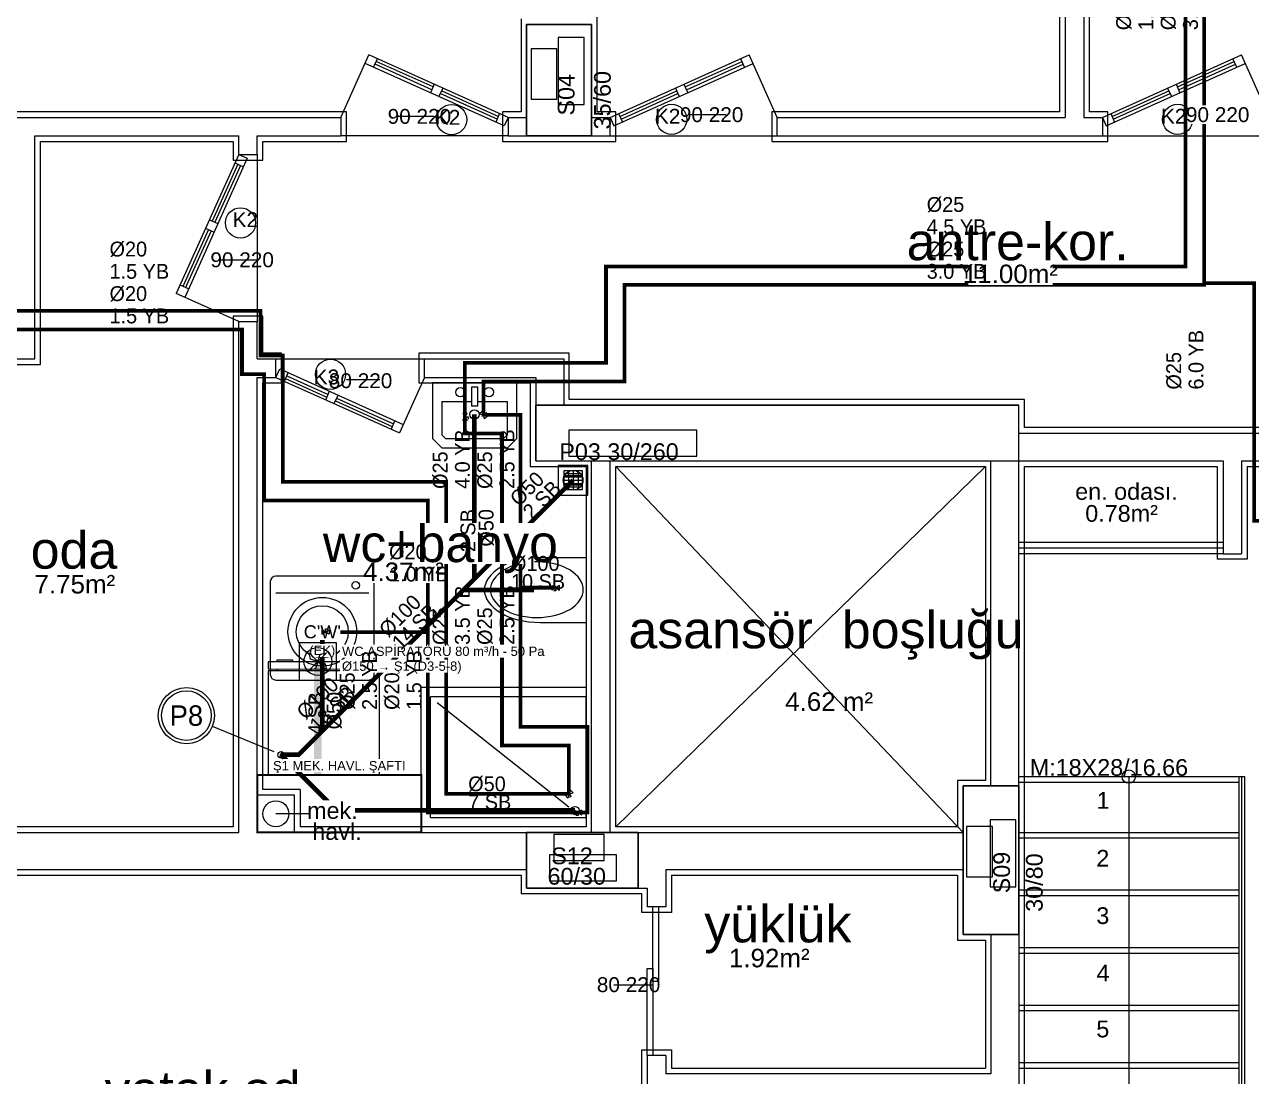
# Model space of a CAD drawing. Header units: centimetres. Extents: x -3962 to 31822, y -2 to 2802.
# Drawn here: x 8055 to 8716, y 1613 to 2179 of the extents above; entities that cross this region are included whole.
import ezdxf
from ezdxf.enums import TextEntityAlignment as Align

# ---------------------------------------------------------------- set-up
doc = ezdxf.new("R2010")
doc.units = ezdxf.units.CM
doc.linetypes.add('BASMA HATTI', pattern=[31, 25, -6])
doc.linetypes.add('PISSU HATTI', pattern=[26, 20, -6])
for name, color, linetype in [('ROTAS-CIHAZ', 135, 'CONTINUOUS'), ('ROTAS-HAVALANDIRMA', 30, 'CONTINUOUS'), ('ROTAS-HAVALANDIRMA-YAZI', 30, 'CONTINUOUS'), ('ROTAS-MIMARI', 8, 'CONTINUOUS'), ('ROTAS-MIMARI-KOLON', 8, 'CONTINUOUS'), ('ROTAS-MIMARI-YAZI', 8, 'CONTINUOUS'), ('ROTAS-PISSU-BORU-TAVANDAN', 6, 'PISSU HATTI'), ('ROTAS-PISSU-KOLONNO', 211, 'CONTINUOUS'), ('ROTAS-SICAKSU-BORU', 1, 'BASMA HATTI'), ('ROTAS-SOGUKSU-BORU', 5, 'CONTINUOUS'), ('ROTAS-TEFRIS', 15, 'CONTINUOUS')]:
    doc.layers.add(name, color=color, linetype=linetype)
doc.styles.add('ROTAS', font='arial.ttf')

# ---------------------------------------------------------------- blocks, each defined once
blk = doc.blocks.new('ROTAS-PIS-SU-CAP-SB')
for tag, p in [('PSCP_001', (0.833, 1.29)), ('PS_001', (0.833, 0.066))]:
    blk.add_attdef(tag, p, '', height=1)
blk = doc.blocks.new('ROTAS-YER-SUZGECI-PLAN')
for p, q in [((-6.67, 0), (6.67, 0)), ((-6.27, 2.27), (6.27, 2.27)), ((-4.89, 4.53), (4.89, 4.53)), ((-6.27, -2.27), (6.27, -2.27)), ((-4.89, -4.53), (4.89, -4.53))]:
    blk.add_line(p, q)
blk.add_lwpolyline([(-10, -10), (10, -10), (10, 10), (-10, 10)], close=True)
blk.add_circle((0, 0), 6.67)
blk = doc.blocks.new('ROTAS-PIS-SU-KOLON')
h = blk.add_hatch(color=256)
h.dxf.hatch_style = 1
h.paths.add_polyline_path([(1.5, 0), (1.5, 0.4), (1.3, 0.8), (1.1, 1.1), (0.8, 1.3), (0.4, 1.5), (0, 1.5), (-0.4, 1.5), (-0.8, 1.3), (-1.1, 1.1), (-1.3, 0.8), (-1.5, 0.4), (-1.5, 0), (-1.5, -0.4), (-1.3, -0.8), (-1.1, -1.1), (-0.8, -1.3), (-0.4, -1.5), (0, -1.5), (0.4, -1.5), (0.8, -1.3), (1.1, -1.1), (1.3, -0.8), (1.5, -0.4)])
blk.add_circle((0, 0), 3.5)
blk = doc.blocks.new('ROTAS-KURESEL-VANA')
for p, q in [((0, 3.1), (0, 8)), ((0, 8), (5.4, 8))]:
    blk.add_line(p, q)
for points in [[(-9, 5.8), (-9, -5), (0, 0.4)], [(9, 5.8), (9, -5), (0, 0.4)]]:
    blk.add_lwpolyline(points, close=True)
blk.add_circle((0, 0.4), 2.71)
blk.add_attdef('CAP', text='', height=10).set_placement((-1.1, 0), align=Align.CENTER)
blk = doc.blocks.new('ROTAS-TEMIZ-SU-CAP-MB')
for tag, p in [('SOCP_001', (0.833, 4.917)), ('SO_001', (0.833, 3.417)), ('SCCP_001', (0.833, 1.917)), ('SC_001', (0.833, 0.417))]:
    blk.add_attdef(tag, p, '', height=1)
blk = doc.blocks.new('ROTAS-ASPIRATOR')
blk.add_lwpolyline([(-10, -10), (10, -10), (10, 10), (-10, 10)], close=True)
for points in [[(0, 0), (-4, 1.17), (-4.71, 4.71), (0, 0)], [(0, 0), (-1.17, -4), (-4.71, -4.71), (0, 0)], [(0, 0), (1.17, 4), (4.71, 4.71), (0, 0)], [(0, 0), (4, -1.17), (4.71, -4.71), (0, 0)]]:
    blk.add_lwpolyline(points)
blk.add_circle((0, 0), 7.5)
blk = doc.blocks.new('ROTAS-KOLON-NO-PIS-SU')
for radius in [27.5, 24.3]:
    blk.add_circle((0, 0), radius)
blk.add_attdef('K', text='', height=20).set_placement((0, 0), align=Align.MIDDLE_CENTER)

msp = doc.modelspace()

# ---------------------------------------------------------------- linework, layer by layer
at = {"layer": 'ROTAS-HAVALANDIRMA', "const_width": 4}
msp.add_lwpolyline([(8212.83, 1775.07), (8212.83, 1836.24)], dxfattribs=at)
at = {"layer": 'ROTAS-HAVALANDIRMA', "const_width": 1}
msp.add_lwpolyline([(8268.53, 1744.24), (8268.53, 1775.07), (8180.24, 1775.07), (8180.24, 1744.24), (8268.53, 1744.24)], close=True, dxfattribs=at)
at = {"layer": 'ROTAS-MIMARI'}
for p, q in [((8615.24, 2484.24), (8615.24, 2129.24)), ((8625.24, 2484.24), (8625.24, 2129.24)), ((8612.24, 2481.24), (8612.24, 2132.24)), ((8628.24, 2132.24), (8628.24, 2481.24)), ((8363.24, 2177.24), (8363.24, 2466.24)), ((8322.24, 2182.24), (8322.24, 2132.24)), ((8363.24, 2132.24), (8363.24, 2177.24)), ((8225.24, 2129.24), (8240.36, 2162.88)), ((8315.24, 2129.24), (8240.36, 2162.88)), ((8242.87, 2156.27), (8244.92, 2160.83)), ((8370.24, 2129.24), (8445.12, 2162.88)), ((8442.61, 2156.27), (8440.56, 2160.83)), ((8460.24, 2129.24), (8445.12, 2162.88)), ((8635.24, 2129.24), (8710.12, 2162.88)), ((8707.61, 2156.27), (8705.56, 2160.83)), ((8725.24, 2129.24), (8710.12, 2162.88)), ((8313.19, 2124.68), (8238.31, 2158.32)), ((8274.21, 2144.16), (8243.61, 2157.91)), ((8274.85, 2145.6), (8244.25, 2159.35)), ((8372.29, 2124.68), (8447.17, 2158.32)), ((8410.63, 2145.6), (8441.23, 2159.35)), ((8411.28, 2144.16), (8441.88, 2157.91)), ((8637.29, 2124.68), (8712.17, 2158.32)), ((8675.63, 2145.6), (8706.23, 2159.35)), ((8676.28, 2144.16), (8706.88, 2157.91)), ((8275.52, 2147.08), (8273.47, 2142.52)), ((8409.96, 2147.08), (8412.01, 2142.52)), ((8674.96, 2147.08), (8677.01, 2142.52)), ((8280.08, 2145.03), (8278.03, 2140.47)), ((8309.37, 2128.36), (8278.77, 2142.11)), ((8310.01, 2129.8), (8279.41, 2143.55)), ((8375.47, 2129.8), (8406.07, 2143.55)), ((8376.12, 2128.36), (8406.72, 2142.11)), ((8405.4, 2145.03), (8407.45, 2140.47)), ((8640.47, 2129.8), (8671.07, 2143.55)), ((8641.12, 2128.36), (8671.72, 2142.11)), ((8670.4, 2145.03), (8672.45, 2140.47)), ((8228.24, 2132.24), (8042.43, 2132.24)), ((8045.43, 2129.24), (8225.24, 2129.24)), ((8225.24, 2129.24), (8225.24, 2119.24)), ((8228.24, 2116.24), (8228.24, 2132.24)), ((8256.11, 2129.92), (8275.43, 2129.92)), ((8310.68, 2131.29), (8308.63, 2126.72)), ((8322.24, 2132.24), (8312.24, 2132.24)), ((8312.24, 2132.24), (8312.24, 2116.24)), ((8315.24, 2129.24), (8313.19, 2124.68)), ((8315.24, 2129.24), (8325.24, 2129.24)), ((8315.24, 2129.24), (8315.24, 2119.24)), ((8360.24, 2129.24), (8370.24, 2129.24)), ((8373.24, 2132.24), (8363.24, 2132.24)), ((8370.24, 2119.24), (8370.24, 2129.24)), ((8370.24, 2129.24), (8372.29, 2124.68)), ((8373.24, 2116.24), (8373.24, 2132.24)), ((8374.8, 2131.29), (8376.85, 2126.72)), ((8413.45, 2130.85), (8432.77, 2130.85)), ((8612.24, 2132.24), (8457.24, 2132.24)), ((8457.24, 2132.24), (8457.24, 2116.24)), ((8460.24, 2129.24), (8615.24, 2129.24)), ((8460.24, 2119.24), (8460.24, 2129.24)), ((8625.24, 2129.24), (8635.24, 2129.24)), ((8638.24, 2132.24), (8628.24, 2132.24)), ((8635.24, 2129.24), (8635.24, 2119.24)), ((8635.24, 2129.24), (8637.29, 2124.68)), ((8638.24, 2116.24), (8638.24, 2132.24)), ((8639.8, 2131.29), (8641.85, 2126.72)), ((8685.93, 2130.85), (8705.25, 2130.85)), ((8060.43, 2119.24), (8170.24, 2119.24)), ((8060.43, 1999.24), (8060.43, 2119.24)), ((8063.43, 2116.24), (8167.24, 2116.24)), ((8063.43, 1996.24), (8063.43, 2116.24)), ((8167.24, 2116.24), (8167.24, 2106.24)), ((8170.24, 2109.24), (8170.24, 2119.24)), ((8180.24, 2109.24), (8180.24, 2119.24)), ((8180.24, 2119.24), (8225.24, 2119.24)), ((8183.24, 2106.24), (8183.24, 2116.24)), ((8183.24, 2116.24), (8228.24, 2116.24)), ((8315.24, 2119.24), (8225.24, 2119.24)), ((8312.24, 2116.24), (8373.24, 2116.24)), ((8315.24, 2119.24), (8325.24, 2119.24)), ((8360.24, 2119.24), (8370.24, 2119.24)), ((8370.24, 2119.24), (8460.24, 2119.24)), ((8457.24, 2116.24), (8638.24, 2116.24)), ((8460.24, 2119.24), (8635.24, 2119.24)), ((8635.24, 2119.24), (8725.24, 2119.24)), ((8170.24, 2109.24), (8136.59, 2034.35)), ((8170.24, 2109.24), (8180.24, 2109.24)), ((8170.24, 2109.24), (8174.8, 2107.19)), ((8180.24, 2109.24), (8180.24, 2019.24)), ((8174.8, 2107.19), (8141.16, 2032.31)), ((8169.68, 2104.01), (8155.93, 2073.41)), ((8171.12, 2103.36), (8157.37, 2072.76)), ((8167.24, 2106.24), (8183.24, 2106.24)), ((8168.19, 2104.68), (8172.75, 2102.63)), ((8153.88, 2068.85), (8140.13, 2038.25)), ((8155.32, 2068.2), (8141.57, 2037.6)), ((8152.39, 2069.51), (8156.95, 2067.47)), ((8154.44, 2074.08), (8159, 2072.03)), ((8160.68, 2052.46), (8180, 2052.46)), ((8143.2, 2036.87), (8138.64, 2038.92)), ((8170.24, 2019.24), (8136.59, 2034.35)), ((8183.24, 2022.24), (8167.24, 2022.24)), ((8167.24, 2022.24), (8167.24, 1747.24)), ((8183.24, 2002.24), (8183.24, 2022.24)), ((8170.24, 1744.24), (8170.24, 2019.24)), ((8170.24, 2019.24), (8180.24, 2019.24)), ((8180.24, 1999.24), (8180.24, 2019.24)), ((8193.24, 2002.24), (8183.24, 2002.24)), ((8193.24, 1986.24), (8193.24, 2002.24)), ((8348.24, 2002.24), (8267.24, 2002.24)), ((8267.24, 2002.24), (8267.24, 1986.24)), ((8348.24, 1977.24), (8348.24, 2002.24)), ((7915.24, 1999.24), (8060.43, 1999.24)), ((7918.24, 1996.24), (8063.43, 1996.24)), ((8180.24, 1999.24), (8190.24, 1999.24)), ((8190.24, 1989.24), (8190.24, 1999.24)), ((8190.24, 1999.24), (8270.24, 1999.24)), ((8270.24, 1999.24), (8345.24, 1999.24)), ((8270.24, 1989.24), (8270.24, 1999.24)), ((8345.24, 1999.24), (8345.24, 1974.24)), ((8180.24, 1744.24), (8180.24, 1989.24)), ((8180.24, 1989.24), (8190.24, 1989.24)), ((8190.24, 1989.24), (8192.29, 1993.8)), ((8190.24, 1989.24), (8256.8, 1959.33)), ((8192.29, 1993.8), (8258.85, 1963.89)), ((8194.8, 1987.19), (8196.85, 1991.75)), ((8195.47, 1988.67), (8217.75, 1978.66)), ((8196.12, 1990.11), (8218.4, 1980.1)), ((8270.24, 1989.24), (8256.8, 1959.33)), ((8270.24, 1989.24), (8330.24, 1989.24)), ((8330.24, 1989.24), (8330.24, 1974.24)), ((8183.24, 1767.24), (8183.24, 1986.24)), ((8183.24, 1986.24), (8193.24, 1986.24)), ((8246.29, 1987.89), (8228.18, 1987.89)), ((8267.24, 1986.24), (8327.24, 1986.24)), ((8319.91, 1986.24), (8274.58, 1986.24)), ((8274.58, 1986.24), (8274.58, 1956.24)), ((8295.57, 1983.95), (8295.57, 1973.95)), ((8298.92, 1983.95), (8295.57, 1983.95)), ((8298.92, 1973.95), (8298.92, 1983.95)), ((8319.91, 1956.24), (8319.91, 1986.24)), ((8327.24, 1986.24), (8327.24, 1974.24)), ((8217.08, 1977.18), (8219.13, 1981.74)), ((8221.64, 1975.13), (8223.69, 1979.69)), ((8222.31, 1976.61), (8252.91, 1962.86)), ((8222.96, 1978.05), (8253.56, 1964.3)), ((8279.58, 1976.24), (8295.57, 1976.24)), ((8279.58, 1976.24), (8279.58, 1958.31)), ((8298.92, 1976.24), (8314.91, 1976.24)), ((8314.91, 1958.31), (8314.91, 1976.24)), ((8393.24, 1977.24), (8348.24, 1977.24)), ((8557.24, 1977.24), (8393.24, 1977.24)), ((8593.24, 1977.24), (8557.24, 1977.24)), ((8593.24, 1962.24), (8593.24, 1977.24)), ((8295.57, 1973.95), (8298.92, 1973.95)), ((8327.24, 1974.24), (8327.24, 1941.24)), ((8254.29, 1965.94), (8252.24, 1961.38)), ((8723.24, 1962.24), (8593.24, 1962.24)), ((8274.58, 1956.24), (8279.58, 1951.24)), ((8279.58, 1958.31), (8281.65, 1956.24)), ((8281.65, 1956.24), (8312.83, 1956.24)), ((8312.83, 1956.24), (8314.91, 1958.31)), ((8314.91, 1951.24), (8319.91, 1956.24)), ((8590.24, 1959.24), (8720.24, 1959.24)), ((8279.58, 1951.24), (8314.91, 1951.24)), ((8360.24, 1744.24), (8360.24, 1944.24)), ((8370.24, 1744.24), (8370.24, 1944.24)), ((8575.24, 1769.24), (8575.24, 1944.24)), ((8590.24, 1944.24), (8700.24, 1944.24)), ((8590.24, 1769.24), (8590.24, 1944.24)), ((8700.24, 1944.27), (8700.24, 1894.27)), ((8710.24, 1944.24), (8720.24, 1944.24)), ((8710.24, 1944.24), (8710.24, 1894.27)), ((8327.24, 1941.24), (8357.24, 1941.24)), ((8355.26, 1938.83), (8345.26, 1938.83)), ((8345.26, 1938.83), (8345.26, 1928.83)), ((8345.26, 1936.36), (8355.26, 1936.36)), ((8347.72, 1938.83), (8347.72, 1928.83)), ((8350.34, 1938.83), (8350.34, 1928.83)), ((8352.96, 1938.83), (8352.96, 1928.83)), ((8355.26, 1928.83), (8355.26, 1938.83)), ((8357.24, 1941.24), (8357.24, 1747.24)), ((8373.24, 1747.24), (8373.24, 1941.24)), ((8373.24, 1941.24), (8390.24, 1941.24)), ((8373.24, 1941.24), (8560.24, 1744.24)), ((8373.24, 1747.24), (8572.24, 1941.24)), ((8390.24, 1941.24), (8560.24, 1941.24)), ((8560.24, 1941.24), (8572.24, 1941.24)), ((8572.24, 1941.24), (8572.24, 1772.24)), ((8593.24, 1769.24), (8593.24, 1941.24)), ((8593.24, 1941.24), (8697.03, 1941.24)), ((8697.03, 1941.27), (8697.03, 1891.27)), ((8713.24, 1941.24), (8723.24, 1941.24)), ((8713.24, 1941.24), (8713.24, 1891.27)), ((8345.26, 1933.83), (8355.26, 1933.83)), ((8345.26, 1931.3), (8355.26, 1931.3)), ((8345.26, 1928.83), (8355.26, 1928.83)), ((8700.24, 1900.27), (8590.24, 1900.27)), ((8700.24, 1897.27), (8590.24, 1897.27)), ((8332.52, 1892.24), (8357.41, 1892.24)), ((8357.45, 1857.24), (8357.45, 1892.29)), ((8700.24, 1894.27), (8590.24, 1894.27)), ((8713.24, 1891.27), (8697.03, 1891.27)), ((8700.24, 1894.27), (8710.24, 1894.27)), ((8332.52, 1857.24), (8357.45, 1857.24)), ((8190.87, 1836.05), (8190.87, 1837.14)), ((8190.87, 1837.14), (8199.19, 1837.14)), ((8199.19, 1837.14), (8199.19, 1836.05)), ((8186.11, 1831.22), (8186.09, 1775.07)), ((8246.11, 1836.04), (8186.11, 1836.05)), ((8186.11, 1836.05), (8186.11, 1832.21)), ((8186.11, 1832.21), (8246.11, 1832.19)), ((8246.1, 1831.21), (8186.11, 1831.22)), ((8199.19, 1836.05), (8190.87, 1836.05)), ((8191.11, 1831.22), (8191.11, 1832.2)), ((8241.11, 1831.21), (8241.11, 1832.19)), ((8246.09, 1775.05), (8246.1, 1831.21)), ((8246.11, 1832.19), (8246.11, 1836.04)), ((8357.24, 1822.24), (8268.53, 1822.24)), ((8268.53, 1747.24), (8268.53, 1822.24)), ((8357.24, 1817.24), (8273.53, 1817.24)), ((8273.53, 1752.24), (8273.53, 1817.24)), ((8357.24, 1752.24), (8357.24, 1817.24)), ((8277.07, 1814.23), (8348, 1758.06)), ((8186.09, 1775.07), (8246.09, 1775.05)), ((8572.24, 1772.24), (8557.24, 1772.24)), ((8557.24, 1772.24), (8557.24, 1747.24)), ((8590.24, 1774.24), (8708.74, 1774.24)), ((8590.24, 1771.24), (8708.74, 1771.24)), ((8649.49, 1774.24), (8649.49, 1527.24)), ((8708.74, 1774.24), (8708.74, 1348.07)), ((8708.74, 1774.24), (8711.74, 1774.24)), ((8710.24, 1774.24), (8710.24, 1348.46)), ((8711.74, 1774.24), (8711.74, 1345.75)), ((8200.24, 1764.24), (8180.24, 1764.24)), ((8180.24, 1764.24), (8180.24, 1744.24)), ((8203.24, 1767.24), (8183.24, 1767.24)), ((8200.24, 1744.24), (8200.24, 1764.24)), ((8203.24, 1767.24), (8203.24, 1747.24)), ((8593.24, 1689.24), (8593.24, 1769.24)), ((8210.24, 1754.24), (8190.24, 1754.24)), ((8273.53, 1752.24), (8357.24, 1752.24)), ((7930.24, 1744.24), (8170.24, 1744.24)), ((8167.24, 1747.24), (7933.24, 1747.24)), ((8180.24, 1744.24), (8325.24, 1744.24)), ((8180.24, 1744.24), (8200.24, 1744.24)), ((8315.24, 1747.24), (8203.24, 1747.24)), ((8357.24, 1747.24), (8315.24, 1747.24)), ((8370.24, 1744.24), (8560.24, 1744.24)), ((8557.24, 1747.24), (8373.24, 1747.24)), ((8590.24, 1744.24), (8708.74, 1744.24)), ((8590.24, 1741.24), (8708.74, 1741.24)), ((7930.24, 1724.24), (8325.24, 1724.24)), ((8400.24, 1724.24), (8560.24, 1724.24)), ((8400.24, 1724.24), (8400.24, 1704.1)), ((7933.24, 1721.24), (8322.24, 1721.24)), ((8322.24, 1721.24), (8322.24, 1711.24)), ((8403.24, 1721.24), (8557.24, 1721.24)), ((8403.24, 1721.24), (8403.24, 1701.1)), ((8557.24, 1721.24), (8557.24, 1686.24)), ((8322.24, 1711.24), (8378.24, 1711.24)), ((8378.24, 1711.24), (8387.24, 1711.24)), ((8385.24, 1714.24), (8390.24, 1714.24)), ((8387.24, 1701.1), (8387.24, 1711.24)), ((8390.24, 1714.24), (8390.24, 1704.1)), ((8590.24, 1713.24), (8708.74, 1713.24)), ((8590.24, 1710.24), (8708.74, 1710.24)), ((8403.24, 1701.1), (8387.24, 1701.1)), ((8400.24, 1704.1), (8390.24, 1704.1)), ((8393.24, 1663.95), (8393.24, 1703.95)), ((8396.24, 1703.95), (8396.24, 1663.95)), ((8557.24, 1686.24), (8572.24, 1686.24)), ((8572.24, 1686.24), (8572.24, 1617.24)), ((8575.24, 1689.24), (8575.24, 1614.24)), ((8590.24, 1689.24), (8590.24, 1439.24)), ((8593.24, 1474.24), (8593.24, 1689.24)), ((8590.24, 1682.24), (8708.74, 1682.24)), ((8590.24, 1679.24), (8708.74, 1679.24)), ((8390.24, 1624.1), (8390.24, 1670.92)), ((8390.24, 1670.92), (8393.24, 1670.92)), ((8393.24, 1670.92), (8393.24, 1624.1)), ((8393.24, 1661.94), (8372.13, 1661.94)), ((8396.24, 1663.95), (8393.24, 1663.95)), ((8590.24, 1651.24), (8708.74, 1651.24)), ((8590.24, 1648.24), (8708.74, 1648.24)), ((8387.24, 1427.24), (8387.24, 1627.1)), ((8387.24, 1627.1), (8403.24, 1627.1)), ((8403.24, 1627.1), (8403.24, 1617.24)), ((8390.24, 1624.1), (8390.24, 1424.24)), ((8400.24, 1624.1), (8390.24, 1624.1)), ((8393.24, 1624.1), (8390.24, 1624.1)), ((8400.24, 1624.1), (8400.24, 1614.24)), ((8590.24, 1620.24), (8708.74, 1620.24)), ((8575.24, 1614.24), (8400.24, 1614.24)), ((8403.24, 1617.24), (8572.24, 1617.24)), ((8590.24, 1617.24), (8708.74, 1617.24))]:
    msp.add_line(p, q, dxfattribs=at)
for points in [[(8325.24, 2119.24), (8325.24, 2179.24)], [(8325.24, 2179.24), (8360.24, 2179.24)], [(8360.24, 2179.24), (8360.24, 2119.24)], [(8360.24, 2119.24), (8325.24, 2119.24)], [(8330.24, 1944.24), (8330.24, 1974.24)], [(8330.24, 1974.24), (8590.24, 1974.24)], [(8590.24, 1944.24), (8590.24, 1974.24)], [(8330.24, 1944.24), (8590.24, 1944.24)], [(8320.48, 1890.81), (8318.09, 1890.14), (8315.76, 1889.3), (8313.5, 1888.29), (8311.31, 1887.12)], [(8332.52, 1892.24), (8329.48, 1892.15), (8326.46, 1891.89), (8323.46, 1891.44), (8320.48, 1890.81)], [(8330.76, 1889.91), (8328.23, 1889.83), (8325.72, 1889.6), (8323.22, 1889.22), (8320.75, 1888.68)], [(8340.78, 1888.68), (8338.31, 1889.22), (8335.81, 1889.6), (8333.29, 1889.83), (8330.76, 1889.91)], [(8311.31, 1887.12), (8309.36, 1885.84), (8307.56, 1884.36), (8305.93, 1882.7), (8304.48, 1880.87)], [(8313.09, 1885.52), (8311.46, 1884.42), (8309.96, 1883.16), (8308.61, 1881.75), (8307.41, 1880.19)], [(8320.75, 1888.68), (8318.75, 1888.11), (8316.8, 1887.39), (8314.91, 1886.52), (8313.09, 1885.52)], [(8348.44, 1885.52), (8346.62, 1886.52), (8344.73, 1887.39), (8342.78, 1888.11), (8340.78, 1888.68)], [(8354.12, 1880.19), (8352.92, 1881.75), (8351.56, 1883.16), (8350.07, 1884.42), (8348.44, 1885.52)], [(8304.48, 1880.87), (8303.63, 1879.47), (8303.02, 1877.96), (8302.65, 1876.38), (8302.52, 1874.74)], [(8307.41, 1880.19), (8306.7, 1878.98), (8306.18, 1877.68), (8305.87, 1876.31), (8305.76, 1874.91)], [(8355.76, 1874.91), (8355.66, 1876.31), (8355.34, 1877.68), (8354.83, 1878.98), (8354.12, 1880.19)], [(8302.52, 1874.74), (8302.65, 1873.11), (8303.02, 1871.53), (8303.63, 1870.02), (8304.48, 1868.62)], [(8305.76, 1874.91), (8305.87, 1873.51), (8306.18, 1872.14), (8306.7, 1870.84), (8307.41, 1869.63)], [(8307.41, 1869.63), (8308.61, 1868.08), (8309.96, 1866.66), (8311.46, 1865.4), (8313.09, 1864.3)], [(8348.44, 1864.3), (8350.07, 1865.4), (8351.56, 1866.66), (8352.92, 1868.08), (8354.12, 1869.63)], [(8354.12, 1869.63), (8354.83, 1870.84), (8355.34, 1872.14), (8355.66, 1873.51), (8355.76, 1874.91)], [(8304.48, 1868.62), (8305.93, 1866.79), (8307.56, 1865.13), (8309.36, 1863.65), (8311.31, 1862.37)], [(8313.09, 1864.3), (8314.91, 1863.3), (8316.8, 1862.44), (8318.75, 1861.71), (8320.75, 1861.14)], [(8340.78, 1861.14), (8342.78, 1861.71), (8344.73, 1862.44), (8346.62, 1863.3), (8348.44, 1864.3)], [(8311.31, 1862.37), (8313.5, 1861.2), (8315.76, 1860.19), (8318.09, 1859.35), (8320.48, 1858.68)], [(8320.48, 1858.68), (8323.46, 1858.05), (8326.46, 1857.6), (8329.48, 1857.34), (8332.52, 1857.24)], [(8320.75, 1861.14), (8323.22, 1860.6), (8325.72, 1860.22), (8328.23, 1859.99), (8330.76, 1859.91)], [(8330.76, 1859.91), (8333.29, 1859.99), (8335.81, 1860.22), (8338.31, 1860.6), (8340.78, 1861.14)], [(8560.24, 1689.24), (8560.24, 1769.24)], [(8560.24, 1769.24), (8590.24, 1769.24)], [(8590.24, 1769.24), (8590.24, 1689.24)], [(8325.24, 1714.24), (8325.24, 1744.24)], [(8325.24, 1744.24), (8385.24, 1744.24)], [(8385.24, 1744.24), (8385.24, 1714.24)], [(8385.24, 1714.24), (8325.24, 1714.24)], [(8590.24, 1689.24), (8560.24, 1689.24)]]:
    msp.add_lwpolyline(points, dxfattribs=at)
for centre, radius in [((8284.84, 2128.06), 8.14), ((8403.31, 2128.16), 8.14), ((8675.79, 2128.16), 8.14), ((8171.18, 2072.41), 8.14), ((8219.65, 1990.87), 8.14), ((8289.58, 1981.24), 2.52), ((8304.91, 1981.24), 2.52), ((8297.11, 1969.28), 2.52), ((8649.49, 1774.24), 3.6), ((8190.24, 1754.24), 7), ((8351.29, 1756.04), 2.18)]:
    msp.add_circle(centre, radius, dxfattribs=at)
at = {"layer": 'ROTAS-MIMARI-KOLON'}
for points in [[(8360.24, 2179.24), (8325.24, 2179.24), (8325.24, 2119.24), (8360.24, 2119.24), (8360.24, 2179.24)], [(8356.15, 2136.16), (8356.15, 2172.28), (8342.18, 2172.28), (8342.18, 2136.16), (8356.15, 2136.16)], [(8341.6, 2139.08), (8341.6, 2166.11), (8327.64, 2166.11), (8327.64, 2139.08), (8341.6, 2139.08)], [(8590.24, 1974.24), (8330.24, 1974.24), (8330.24, 1944.24), (8590.24, 1944.24), (8590.24, 1974.24)], [(8347.91, 1946.75), (8416.89, 1946.75), (8416.89, 1960.72), (8347.91, 1960.72), (8347.91, 1946.75)], [(8590.24, 1769.24), (8560.24, 1769.24), (8560.24, 1689.24), (8590.24, 1689.24), (8590.24, 1769.24)], [(8588.72, 1714.86), (8588.72, 1750.98), (8574.75, 1750.98), (8574.75, 1714.86), (8588.72, 1714.86)], [(8385.24, 1744.24), (8325.24, 1744.24), (8325.24, 1714.24), (8385.24, 1714.24), (8385.24, 1744.24)], [(8576.06, 1720.27), (8576.06, 1747.3), (8562.1, 1747.3), (8562.1, 1720.27), (8576.06, 1720.27)], [(8339.94, 1729.11), (8366.96, 1729.11), (8366.96, 1743.07), (8339.94, 1743.07), (8339.94, 1729.11)], [(8337.54, 1718.09), (8373.66, 1718.09), (8373.66, 1732.06), (8337.54, 1732.06), (8337.54, 1718.09)]]:
    msp.add_lwpolyline(points, dxfattribs=at)
at = {"layer": 'ROTAS-PISSU-BORU-TAVANDAN', "const_width": 2.5}
for points in [[(8297.11, 1969.28), (8297.11, 1880.68)], [(8350.26, 1933.83), (8297.11, 1880.68)], [(8297.11, 1880.68), (8291.17, 1874.74)], [(8291.17, 1874.74), (8215.24, 1798.82)], [(8329.14, 1874.74), (8291.17, 1874.74)], [(8215.24, 1854.24), (8215.24, 1798.81)], [(8215.24, 1798.82), (8202.43, 1786), (8193, 1786)], [(8351.29, 1756.04), (8222.96, 1756.04), (8193, 1786)]]:
    msp.add_lwpolyline(points, dxfattribs=at)
at = {"layer": 'ROTAS-PISSU-KOLONNO'}
msp.add_line((8189.3, 1787.53), (8156.04, 1801.31), dxfattribs=at)
at = {"layer": 'ROTAS-SICAKSU-BORU', "const_width": 2}
msp.add_lwpolyline([(8872, 2309), (8680, 2309), (8680, 2049), (8368, 2049), (8368, 1997), (8292, 1997), (8292, 1959), (8312, 1959), (8312, 1791), (8348, 1791), (8348, 1765), (8282, 1765), (8282, 1933), (8194, 1933), (8194, 2001), (8182, 2001), (8182, 2025), (8026, 2025), (8026, 2037), (7916, 2037), (7916, 2020)], dxfattribs=at)
at = {"layer": 'ROTAS-SOGUKSU-BORU', "const_width": 2}
for points in [[(8882, 2299), (8690, 2299), (8690, 2039), (8378, 2039), (8378, 1987), (8302, 1987), (8302, 1969), (8322, 1969), (8322, 1801), (8358, 1801), (8358, 1755), (8272, 1755), (8272, 1923), (8184, 1923), (8184, 1991), (8172, 1991), (8172, 2015), (8016, 2015), (8016, 2027), (7926, 2027), (7926, 2020)], [(8745, 1912), (8717, 1912), (8717, 2040), (8690, 2040)], [(8341, 1876), (8322, 1876)], [(8217, 1852), (8272, 1852)]]:
    msp.add_lwpolyline(points, dxfattribs=at)
at = {"layer": 'ROTAS-TEFRIS'}
msp.add_line((8190.24, 1873.24), (8240.24, 1873.24), dxfattribs=at)
msp.add_lwpolyline([(8240.24, 1826.24), (8241.39, 1826.46), (8242.36, 1827.11), (8243.01, 1828.09), (8243.24, 1829.24), (8243.24, 1879.24), (8243.01, 1880.38), (8242.36, 1881.36), (8241.39, 1882.01), (8240.24, 1882.24), (8190.24, 1882.24), (8189.09, 1882.01), (8188.12, 1881.36), (8187.47, 1880.38), (8187.24, 1879.24), (8187.24, 1829.24), (8187.47, 1828.09), (8188.12, 1827.11), (8189.09, 1826.46), (8190.24, 1826.24)], close=True, dxfattribs=at)
for centre, radius in [((8233.24, 1877.24), 2), ((8215.24, 1852.24), 18.48), ((8215.24, 1852.24), 14)]:
    msp.add_circle(centre, radius, dxfattribs=at)

# ---------------------------------------------------------------- block references
ref = msp.add_blockref('ROTAS-TEMIZ-SU-CAP-MB', (8690, 2169.5), dxfattribs=dict(at, xscale=8, yscale=8, rotation=90))
ref.add_attrib('SCCP_001', 'Ø25', (8674.67, 2176.17), dxfattribs={"height": 8, "rotation": 90})
ref.add_attrib('SC_001', '3.0 YB', (8686.67, 2176.17), dxfattribs={"height": 8, "rotation": 90})
ref.add_attrib('SO_001', '1.5 YB', (8662.67, 2176.17), dxfattribs={"height": 8, "rotation": 90})
ref.add_attrib('SOCP_001', 'Ø20', (8650.67, 2176.17), dxfattribs={"height": 8, "rotation": 90})
ref = msp.add_blockref('ROTAS-TEMIZ-SU-CAP-MB', (8094, 2015), dxfattribs=dict(at, xscale=8, yscale=8))
ref.add_attrib('SCCP_001', 'Ø20', (8100.67, 2030.33), dxfattribs={"height": 8})
ref.add_attrib('SC_001', '1.5 YB', (8100.67, 2018.33), dxfattribs={"height": 8})
ref.add_attrib('SO_001', '1.5 YB', (8100.67, 2042.33), dxfattribs={"height": 8})
ref.add_attrib('SOCP_001', 'Ø20', (8100.67, 2054.33), dxfattribs={"height": 8})
ref = msp.add_blockref('ROTAS-TEMIZ-SU-CAP-MB', (8717, 1976), dxfattribs=dict(at, xscale=8, yscale=8, rotation=90))
ref.add_attrib('SO_001', '6.0 YB', (8689.67, 1982.67), dxfattribs={"height": 8, "rotation": 90})
ref.add_attrib('SOCP_001', 'Ø25', (8677.67, 1982.67), dxfattribs={"height": 8, "rotation": 90})
for p, xscale, yscale, rotation in [((8292, 1968), 0.22, 0.22, -90), ((8302, 1969), 0.21999999999999997, 0.21999999999999997, -44.99999999999999), ((8341, 1876), 0.22, 0.22, 180), ((8348, 1765), 0.21999999999999997, 0.21999999999999997, -135), ((8353, 1755), 0.22, 0.22, 180)]:
    msp.add_blockref('ROTAS-KURESEL-VANA', p, dxfattribs=dict(at, xscale=xscale, yscale=yscale, rotation=rotation))
ref = msp.add_blockref('ROTAS-TEMIZ-SU-CAP-MB', (8322, 1922.5), dxfattribs=dict(at, xscale=8, yscale=8, rotation=90))
ref.add_attrib('SCCP_001', 'Ø25', (8306.67, 1929.17), dxfattribs={"height": 8, "rotation": 90})
ref.add_attrib('SC_001', '2.5 YB', (8318.67, 1929.17), dxfattribs={"height": 8, "rotation": 90})
ref.add_attrib('SO_001', '4.0 YB', (8294.67, 1929.17), dxfattribs={"height": 8, "rotation": 90})
ref.add_attrib('SOCP_001', 'Ø25', (8282.67, 1929.17), dxfattribs={"height": 8, "rotation": 90})
at = {"layer": 'ROTAS-TEFRIS', "xscale": 0.8, "yscale": 0.8}
msp.add_blockref('ROTAS-YER-SUZGECI-PLAN', (8350.26, 1933.83), dxfattribs=at)
at = {"layer": 'ROTAS-TEFRIS'}
ref = msp.add_blockref('ROTAS-KOLON-NO-PIS-SU', (8142.07, 1807.1), dxfattribs=dict(at, xscale=0.55, yscale=0.55))
ref.add_attrib('K', 'P8', dxfattribs={"height": 11}).set_placement((8142.07, 1807.1), align=Align.MIDDLE_CENTER)
ref = msp.add_blockref('ROTAS-PIS-SU-CAP-SB', (8215.24, 1826.53), dxfattribs=dict(at, xscale=8, yscale=8, rotation=-90))
ref.add_attrib('PSCP_001', 'Ø50', dxfattribs={"height": 8, "rotation": 90}).set_placement((8225.56, 1819.86), align=Align.RIGHT)
ref.add_attrib('PS_001', '4 SB', dxfattribs={"height": 8, "rotation": 90}).set_placement((8215.77, 1819.86), align=Align.RIGHT)
ref = msp.add_blockref('ROTAS-PIS-SU-CAP-SB', (8287.12, 1756.04), dxfattribs=dict(at, xscale=8, yscale=8))
ref.add_attrib('PSCP_001', 'Ø50', (8293.79, 1766.36), dxfattribs={"height": 8})
ref.add_attrib('PS_001', '7 SB', (8293.79, 1756.56), dxfattribs={"height": 8})

# ---------------------------------------------------------------- texts
at = {"layer": 'ROTAS-MIMARI-YAZI', "style": 'ROTAS'}
for s, p in [('35/60', (8366.04, 2138.49)), ('S04', (8346.54, 2141.41)), ('S09', (8581, 1722.6)), ('30/80', (8598.6, 1717.19))]:
    msp.add_text(s, height=9, rotation=90, dxfattribs=at).set_placement(p, align=Align.MIDDLE_CENTER)
for s, height, p in [('90 220', 8, (8267.52, 2129.77)), ('K2', 8, (8401.18, 2129.85)), ('90 220', 8, (8424.86, 2130.71)), ('K2', 8, (8282.72, 2129.24)), ('K2', 8, (8173.79, 2074.15)), ('90 220', 8, (8172.08, 2052.56)), ('K3', 8, (8217.48, 1989.47)), ('80 220', 8, (8235.85, 1987.44)), ('P03 30/260', 9, (8374.99, 1949.24)), ('en. odası.', 9, (8648.22, 1927.82)), ('0.78m²', 9, (8645.58, 1915.99)), ('oda', 20, (8081.52, 1896.23)), ('7.75m²', 10, (8082, 1877.86)), ('asansör  boşluğu', 20, (8486.44, 1853.35)), ('4.62 m²', 10, (8488.14, 1814.63)), ('M:18X28/16.66', 9, (8638.78, 1779.18)), ('1', 9, (8635.64, 1761.44)), ('S12', 9, (8349.69, 1731.59)), ('2', 9, (8635.49, 1730.28)), ('60/30', 9, (8352.24, 1720.58)), ('yüklük', 20, (8460.52, 1695.01)), ('3', 9, (8635.49, 1699.39)), ('1.92m²', 10, (8455.9, 1676.56)), ('4', 9, (8635.64, 1668.52)), ('80 220', 8, (8380.15, 1662.23)), ('5', 9, (8635.49, 1638.33)), ('yatak od.', 20, (8154.65, 1605.59))]:
    msp.add_text(s, height=height, dxfattribs=at).set_placement(p, align=Align.MIDDLE_CENTER)

# ---------------------------------------------------------------- next in the draw order: wipeouts: each hides what was drawn before it
for points in [[(8713.22, 2125.71), (8681.46, 2125.71), (8681.46, 2135.71), (8713.22, 2135.71)], [(8608.43, 2038.97), (8563.03, 2038.97), (8563.03, 2050.97), (8608.43, 2050.97)], [(8329.43, 1888.78), (8228.23, 1888.78), (8228.23, 1910.78), (8329.43, 1910.78)], [(8224.92, 1847.74), (8205.56, 1847.74), (8205.56, 1856.74), (8224.92, 1856.74)], [(8254.84, 1776.65), (8193.94, 1776.65), (8193.94, 1783.65), (8254.84, 1783.65)], [(8232.83, 1750.49), (8208.51, 1750.49), (8208.51, 1761.49), (8232.83, 1761.49)]]:
    msp.add_wipeout(points)

# ---------------------------------------------------------------- next in the draw order: block references
at = {"layer": 'ROTAS-TEFRIS'}
ref = msp.add_blockref('ROTAS-TEMIZ-SU-CAP-MB', (8534, 2039), dxfattribs=dict(at, xscale=8, yscale=8))
ref.add_attrib('SCCP_001', 'Ø25', (8540.67, 2054.33), dxfattribs={"height": 8})
ref.add_attrib('SC_001', '3.0 YB', (8540.67, 2042.33), dxfattribs={"height": 8})
ref.add_attrib('SO_001', '4.5 YB', (8540.67, 2066.33), dxfattribs={"height": 8})
ref.add_attrib('SOCP_001', 'Ø25', (8540.67, 2078.33), dxfattribs={"height": 8})
ref = msp.add_blockref('ROTAS-PIS-SU-CAP-SB', (8323.68, 1907.26), dxfattribs=dict(at, xscale=8, yscale=8, rotation=45))
ref.add_attrib('PSCP_001', 'Ø50', (8321.1, 1919.27), dxfattribs={"height": 8, "rotation": 45})
ref.add_attrib('PS_001', '2 SB', (8328.03, 1912.34), dxfattribs={"height": 8, "rotation": 45})
ref = msp.add_blockref('ROTAS-PIS-SU-CAP-SB', (8297.11, 1924.98), dxfattribs=dict(at, xscale=8, yscale=8, rotation=-90))
ref.add_attrib('PSCP_001', 'Ø50', dxfattribs={"height": 8, "rotation": 90}).set_placement((8307.43, 1918.32), align=Align.RIGHT)
ref.add_attrib('PS_001', '2 SB', dxfattribs={"height": 8, "rotation": 90}).set_placement((8297.64, 1918.32), align=Align.RIGHT)
ref = msp.add_blockref('ROTAS-PIS-SU-CAP-SB', (8310.16, 1874.74), dxfattribs=dict(at, xscale=8, yscale=8))
ref.add_attrib('PSCP_001', 'Ø100', (8316.82, 1885.06), dxfattribs={"height": 8})
ref.add_attrib('PS_001', '10 SB', (8316.82, 1875.27), dxfattribs={"height": 8})
for name, p, xscale, yscale in [('ROTAS-KURESEL-VANA', (8217, 1852), 0.22, 0.22), ('ROTAS-PIS-SU-KOLON', (8193, 1786), 0.5, 0.5)]:
    msp.add_blockref(name, p, dxfattribs=dict(at, xscale=xscale, yscale=yscale))

# ---------------------------------------------------------------- next in the draw order: texts
at = {"layer": 'ROTAS-HAVALANDIRMA-YAZI', "style": 'ROTAS'}
msp.add_text('Ş1 MEK. HAVL. ŞAFTI', height=5, dxfattribs=at).set_placement((8224.39, 1777.65), align=Align.CENTER)
at = {"layer": 'ROTAS-MIMARI-YAZI', "style": 'ROTAS'}
for s, height, p in [('K2', 8, (8673.66, 2129.85)), ('90 220', 8, (8697.34, 2130.71)), ('antre-kor.', 20, (8589.65, 2062.33)), ('11.00m²', 10, (8585.73, 2044.97)), ('mek.', 9, (8220.67, 1755.99)), ('havl.', 9, (8223.15, 1744.68))]:
    msp.add_text(s, height=height, dxfattribs=at).set_placement(p, align=Align.MIDDLE_CENTER)

# ---------------------------------------------------------------- next in the draw order: wipeouts: each hides what was drawn before it
for points in [[(8278.52, 1878.53), (8239.32, 1878.53), (8239.32, 1890.53), (8278.52, 1890.53)], [(8222.44, 1838.74), (8208.04, 1838.74), (8208.04, 1845.74), (8222.44, 1845.74)]]:
    msp.add_wipeout(points)

# ---------------------------------------------------------------- next in the draw order: block references
at = {"layer": 'ROTAS-TEFRIS'}
ref = msp.add_blockref('ROTAS-TEMIZ-SU-CAP-MB', (8244.5, 1852), dxfattribs=dict(at, xscale=8, yscale=8))
ref.add_attrib('SO_001', '1.0 YB', (8251.17, 1879.33), dxfattribs={"height": 8})
ref.add_attrib('SOCP_001', 'Ø20', (8251.17, 1891.33), dxfattribs={"height": 8})

# ---------------------------------------------------------------- next in the draw order: texts
at = {"layer": 'ROTAS-CIHAZ', "style": 'ROTAS'}
msp.add_text("C'W'", height=7, dxfattribs=at).set_placement((8215.24, 1852.24), align=Align.MIDDLE_CENTER)
at = {"layer": 'ROTAS-MIMARI-YAZI', "style": 'ROTAS'}
for s, height, p in [('wc+banyo', 20, (8278.83, 1899.78)), ('4.37m²', 10, (8258.92, 1884.53))]:
    msp.add_text(s, height=height, dxfattribs=at).set_placement(p, align=Align.MIDDLE_CENTER)

# ---------------------------------------------------------------- next in the draw order: wipeouts: each hides what was drawn before it
msp.add_wipeout([(8316.73, 1838.24), (8224.83, 1838.24), (8224.83, 1845.24), (8316.73, 1845.24)])

# ---------------------------------------------------------------- next in the draw order: block references
at = {"layer": 'ROTAS-TEFRIS'}
ref = msp.add_blockref('ROTAS-TEMIZ-SU-CAP-MB', (8322, 1838.5), dxfattribs=dict(at, xscale=8, yscale=8, rotation=90))
ref.add_attrib('SCCP_001', 'Ø25', (8306.67, 1845.17), dxfattribs={"height": 8, "rotation": 90})
ref.add_attrib('SC_001', '2.5 YB', (8318.67, 1845.17), dxfattribs={"height": 8, "rotation": 90})
ref.add_attrib('SO_001', '3.5 YB', (8294.67, 1845.17), dxfattribs={"height": 8, "rotation": 90})
ref.add_attrib('SOCP_001', 'Ø25', (8282.67, 1845.17), dxfattribs={"height": 8, "rotation": 90})
ref = msp.add_blockref('ROTAS-PIS-SU-CAP-SB', (8253.21, 1836.78), dxfattribs=dict(at, xscale=8, yscale=8, rotation=45.00000000001097))
ref.add_attrib('PSCP_001', 'Ø100', (8250.63, 1848.79), dxfattribs={"height": 8, "rotation": 45})
ref.add_attrib('PS_001', '14 SB', (8257.55, 1841.86), dxfattribs={"height": 8, "rotation": 45})

# ---------------------------------------------------------------- next in the draw order: wipeouts: each hides what was drawn before it
msp.add_wipeout([(8282.63, 1830.24), (8224.83, 1830.24), (8224.83, 1837.24), (8282.63, 1837.24)])

# ---------------------------------------------------------------- next in the draw order: block references
msp.add_blockref('ROTAS-ASPIRATOR', (8212.83, 1836.24), dxfattribs=at)
ref = msp.add_blockref('ROTAS-TEMIZ-SU-CAP-MB', (8272, 1803.5), dxfattribs=dict(at, xscale=8, yscale=8, rotation=90))
ref.add_attrib('SCCP_001', 'Ø20', (8256.67, 1810.17), dxfattribs={"height": 8, "rotation": 90})
ref.add_attrib('SC_001', '1.5 YB', (8268.67, 1810.17), dxfattribs={"height": 8, "rotation": 90})
ref.add_attrib('SO_001', '2.5 YB', (8244.67, 1810.17), dxfattribs={"height": 8, "rotation": 90})
ref.add_attrib('SOCP_001', 'Ø25', (8232.67, 1810.17), dxfattribs={"height": 8, "rotation": 90})
ref = msp.add_blockref('ROTAS-PIS-SU-CAP-SB', (8208.83, 1792.41), dxfattribs=dict(at, xscale=8, yscale=8, rotation=44.99999999993494))
ref.add_attrib('PSCP_001', 'Ø100', (8206.25, 1804.42), dxfattribs={"height": 8, "rotation": 45})
ref.add_attrib('PS_001', '18 SB', (8213.18, 1797.49), dxfattribs={"height": 8, "rotation": 45})

# ---------------------------------------------------------------- next in the draw order: texts
at = {"layer": 'ROTAS-CIHAZ', "style": 'ROTAS'}
msp.add_text('(EK)', height=5, dxfattribs=at).set_placement((8215.24, 1842.24), align=Align.MIDDLE_CENTER)
at = {"layer": 'ROTAS-HAVALANDIRMA-YAZI', "style": 'ROTAS'}
for s, p in [('WC ASPİRATÖRÜ 80 m³/h - 50 Pa', (8225.83, 1839.24)), ('Ø150 → Ş1 (D3-5-8)', (8225.83, 1831.24))]:
    msp.add_text(s, height=5, dxfattribs=at).set_placement(p)

doc.saveas('drawing.dxf')
